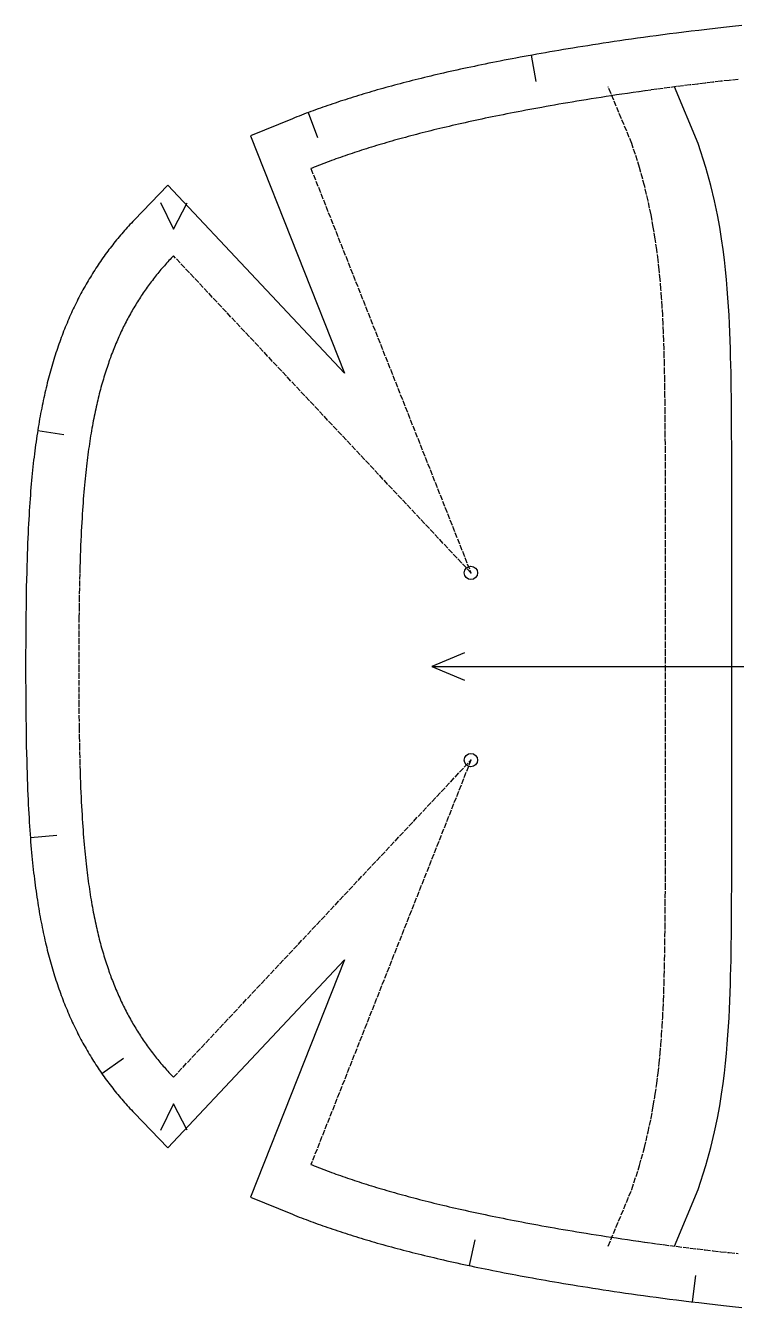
# Model space of a CAD drawing. Header units: millimetres. Extents: x 0 to 8058, y -22 to 1524.
# Drawn here: x 4514.7 to 4675.4, y 622.9 to 912.4 of the extents above; entities that cross this region are included whole.
import ezdxf

# ---------------------------------------------------------------- set-up
doc = ezdxf.new("R2010")
doc.units = ezdxf.units.MM
doc.linetypes.add('DASHED', pattern=[1.524, 1.27, -0.254])
for name, color, linetype in [('CUT', 7, 'Continuous'), ('DRILL', 4, 'Continuous'), ('GRAIN', 5, 'Continuous'), ('INTERNAL', 6, 'Continuous'), ('NOTCH', 1, 'Continuous'), ('SEW', 3, 'Continuous')]:
    doc.layers.add(name, color=color, linetype=linetype)

msp = doc.modelspace()

# ---------------------------------------------------------------- linework, layer by layer
at = {"layer": 'CUT'}
msp.add_lwpolyline([(4676.66, 912.36), (4674.54, 912.14), (4672.51, 911.93), (4670.57, 911.71), (4668.71, 911.5), (4666.91, 911.29), (4665.17, 911.09), (4663.5, 910.88), (4661.87, 910.68), (4660.29, 910.48), (4658.76, 910.28), (4657.27, 910.08), (4655.82, 909.89), (4654.4, 909.7), (4653.02, 909.5), (4651.66, 909.31), (4650.34, 909.12), (4649.05, 908.94), (4647.78, 908.75), (4646.54, 908.56), (4645.32, 908.38), (4644.13, 908.2), (4642.96, 908.02), (4641.8, 907.83), (4640.67, 907.65), (4639.56, 907.48), (4638.46, 907.3), (4637.38, 907.12), (4636.32, 906.94), (4635.28, 906.77), (4634.25, 906.59), (4633.23, 906.42), (4632.23, 906.24), (4631.24, 906.07), (4630.27, 905.9), (4629.31, 905.72), (4628.36, 905.55), (4627.42, 905.38), (4626.5, 905.21), (4625.58, 905.04), (4624.68, 904.87), (4623.79, 904.7), (4622.91, 904.53), (4622.03, 904.36), (4621.17, 904.19), (4620.32, 904.02), (4619.47, 903.85), (4618.64, 903.68), (4617.81, 903.51), (4616.99, 903.34), (4616.18, 903.17), (4615.38, 903), (4614.58, 902.83), (4613.8, 902.67), (4613.02, 902.5), (4612.24, 902.33), (4611.48, 902.16), (4610.72, 901.99), (4609.97, 901.82), (4609.22, 901.65), (4608.48, 901.48), (4607.75, 901.31), (4607.02, 901.14), (4606.3, 900.97), (4605.59, 900.8), (4604.88, 900.62), (4604.18, 900.45), (4603.48, 900.28), (4602.79, 900.11), (4602.1, 899.94), (4601.42, 899.76), (4600.74, 899.59), (4600.07, 899.42), (4599.41, 899.24), (4598.74, 899.07), (4598.09, 898.89), (4597.44, 898.72), (4596.79, 898.54), (4596.15, 898.36), (4595.51, 898.19), (4594.87, 898.01), (4594.24, 897.83), (4593.62, 897.65), (4593, 897.47), (4592.38, 897.29), (4591.77, 897.11), (4591.16, 896.93), (4590.56, 896.75), (4589.95, 896.56), (4589.36, 896.38), (4588.76, 896.2), (4588.17, 896.01), (4587.59, 895.83), (4587.01, 895.64), (4586.43, 895.45), (4585.85, 895.27), (4585.28, 895.08), (4584.71, 894.89), (4584.15, 894.7), (4583.59, 894.51), (4583.03, 894.32), (4582.47, 894.13), (4581.92, 893.93), (4581.37, 893.74), (4580.83, 893.54), (4580.28, 893.35), (4579.74, 893.15), (4579.21, 892.95), (4578.68, 892.76), (4578.15, 892.56), (4577.62, 892.36), (4577.09, 892.15), (4576.57, 891.95), (4576.05, 891.75), (4575.54, 891.54), (4575.03, 891.34), (4565.54, 887.51), (4586.79, 833.86), (4546.9, 876.35), (4539.28, 868.46), (4538.96, 868.12), (4538.64, 867.78), (4538.33, 867.45), (4538.01, 867.11), (4537.7, 866.76), (4537.4, 866.42), (4537.09, 866.07), (4536.79, 865.73), (4536.48, 865.38), (4536.18, 865.02), (4535.88, 864.67), (4535.59, 864.31), (4535.29, 863.96), (4535, 863.6), (4534.71, 863.24), (4534.43, 862.87), (4534.14, 862.51), (4533.86, 862.14), (4533.58, 861.77), (4533.3, 861.4), (4533.02, 861.02), (4532.74, 860.65), (4532.47, 860.27), (4532.2, 859.89), (4531.93, 859.51), (4531.67, 859.12), (4531.4, 858.74), (4531.14, 858.35), (4530.88, 857.96), (4530.62, 857.57), (4530.37, 857.17), (4530.11, 856.77), (4529.86, 856.38), (4529.61, 855.97), (4529.37, 855.57), (4529.12, 855.17), (4528.88, 854.76), (4528.64, 854.35), (4528.4, 853.94), (4528.17, 853.52), (4527.93, 853.1), (4527.7, 852.69), (4527.47, 852.26), (4527.24, 851.84), (4527.02, 851.42), (4526.8, 850.99), (4526.58, 850.56), (4526.36, 850.12), (4526.14, 849.69), (4525.93, 849.25), (4525.71, 848.81), (4525.5, 848.37), (4525.3, 847.92), (4525.09, 847.48), (4524.89, 847.03), (4524.69, 846.58), (4524.49, 846.12), (4524.29, 845.66), (4524.1, 845.2), (4523.9, 844.74), (4523.71, 844.28), (4523.52, 843.81), (4523.34, 843.34), (4523.15, 842.86), (4522.97, 842.39), (4522.79, 841.91), (4522.61, 841.43), (4522.44, 840.94), (4522.27, 840.45), (4522.09, 839.96), (4521.93, 839.47), (4521.76, 838.97), (4521.59, 838.47), (4521.43, 837.97), (4521.27, 837.46), (4521.11, 836.96), (4520.96, 836.44), (4520.8, 835.93), (4520.65, 835.41), (4520.5, 834.88), (4520.35, 834.36), (4520.2, 833.83), (4520.06, 833.29), (4519.92, 832.75), (4519.78, 832.21), (4519.64, 831.67), (4519.5, 831.12), (4519.37, 830.56), (4519.24, 830), (4519.11, 829.44), (4518.98, 828.87), (4518.85, 828.3), (4518.73, 827.72), (4518.61, 827.14), (4518.49, 826.56), (4518.37, 825.96), (4518.25, 825.37), (4518.14, 824.76), (4518.02, 824.16), (4517.91, 823.54), (4517.81, 822.92), (4517.7, 822.3), (4517.59, 821.67), (4517.49, 821.03), (4517.39, 820.38), (4517.29, 819.73), (4517.19, 819.07), (4517.1, 818.4), (4517, 817.73), (4516.91, 817.04), (4516.82, 816.35), (4516.73, 815.65), (4516.65, 814.94), (4516.56, 814.22), (4516.48, 813.49), (4516.4, 812.75), (4516.32, 812), (4516.24, 811.23), (4516.17, 810.46), (4516.09, 809.67), (4516.02, 808.86), (4515.95, 808.05), (4515.88, 807.21), (4515.82, 806.36), (4515.75, 805.5), (4515.69, 804.61), (4515.63, 803.7), (4515.57, 802.78), (4515.51, 801.82), (4515.45, 800.85), (4515.4, 799.84), (4515.34, 798.81), (4515.29, 797.74), (4515.24, 796.63), (4515.19, 795.48), (4515.15, 794.28), (4515.1, 793.03), (4515.06, 791.72), (4515.02, 790.33), (4514.98, 788.86), (4514.94, 787.27), (4514.9, 785.55), (4514.87, 783.65), (4514.83, 781.5), (4514.8, 778.95), (4514.77, 775.62), (4514.74, 767.63), (4514.77, 759.65), (4514.8, 756.32), (4514.83, 753.77), (4514.87, 751.61), (4514.9, 749.71), (4514.94, 747.99), (4514.98, 746.41), (4515.02, 744.94), (4515.06, 743.55), (4515.1, 742.24), (4515.15, 740.98), (4515.19, 739.79), (4515.24, 738.64), (4515.29, 737.53), (4515.34, 736.46), (4515.4, 735.43), (4515.45, 734.42), (4515.51, 733.44), (4515.57, 732.49), (4515.63, 731.56), (4515.69, 730.66), (4515.75, 729.77), (4515.82, 728.9), (4515.88, 728.05), (4515.95, 727.22), (4516.02, 726.4), (4516.09, 725.6), (4516.17, 724.81), (4516.24, 724.03), (4516.32, 723.27), (4516.4, 722.52), (4516.48, 721.78), (4516.56, 721.05), (4516.65, 720.33), (4516.73, 719.62), (4516.82, 718.92), (4516.91, 718.22), (4517, 717.54), (4517.1, 716.87), (4517.19, 716.2), (4517.29, 715.54), (4517.39, 714.89), (4517.49, 714.24), (4517.59, 713.6), (4517.7, 712.97), (4517.81, 712.34), (4517.91, 711.72), (4518.02, 711.11), (4518.14, 710.5), (4518.25, 709.9), (4518.37, 709.3), (4518.49, 708.71), (4518.61, 708.12), (4518.73, 707.54), (4518.85, 706.97), (4518.98, 706.39), (4519.11, 705.83), (4519.24, 705.26), (4519.37, 704.71), (4519.5, 704.15), (4519.64, 703.6), (4519.78, 703.06), (4519.92, 702.51), (4520.06, 701.98), (4520.2, 701.44), (4520.35, 700.91), (4520.5, 700.38), (4520.65, 699.86), (4520.8, 699.34), (4520.96, 698.82), (4521.11, 698.31), (4521.27, 697.8), (4521.43, 697.3), (4521.59, 696.79), (4521.76, 696.29), (4521.93, 695.8), (4522.09, 695.3), (4522.27, 694.81), (4522.44, 694.32), (4522.61, 693.84), (4522.79, 693.36), (4522.97, 692.88), (4523.15, 692.4), (4523.34, 691.93), (4523.52, 691.46), (4523.71, 690.99), (4523.9, 690.53), (4524.1, 690.06), (4524.29, 689.6), (4524.49, 689.15), (4524.69, 688.69), (4524.89, 688.24), (4525.09, 687.79), (4525.3, 687.34), (4525.5, 686.9), (4525.71, 686.46), (4525.93, 686.02), (4526.14, 685.58), (4526.36, 685.14), (4526.58, 684.71), (4526.8, 684.28), (4527.02, 683.85), (4527.24, 683.43), (4527.47, 683), (4527.7, 682.58), (4527.93, 682.16), (4528.17, 681.75), (4528.4, 681.33), (4528.64, 680.92), (4528.88, 680.51), (4529.12, 680.1), (4529.37, 679.7), (4529.61, 679.29), (4529.86, 678.89), (4530.11, 678.49), (4530.37, 678.1), (4530.62, 677.7), (4530.88, 677.31), (4531.14, 676.92), (4531.4, 676.53), (4531.67, 676.14), (4531.93, 675.76), (4532.2, 675.38), (4532.47, 675), (4532.74, 674.62), (4533.02, 674.24), (4533.3, 673.87), (4533.58, 673.5), (4533.86, 673.13), (4534.14, 672.76), (4534.43, 672.39), (4534.71, 672.03), (4535, 671.67), (4535.29, 671.31), (4535.59, 670.95), (4535.88, 670.6), (4536.18, 670.24), (4536.48, 669.89), (4536.79, 669.54), (4537.09, 669.19), (4537.4, 668.85), (4537.7, 668.5), (4538.01, 668.16), (4538.33, 667.82), (4538.64, 667.48), (4538.96, 667.15), (4539.28, 666.81), (4546.9, 658.91), (4586.79, 701.41), (4565.54, 647.76), (4575.03, 643.93), (4575.54, 643.72), (4576.05, 643.52), (4576.57, 643.31), (4577.09, 643.11), (4577.62, 642.91), (4578.15, 642.71), (4578.68, 642.51), (4579.21, 642.31), (4579.74, 642.12), (4580.28, 641.92), (4580.83, 641.72), (4581.37, 641.53), (4581.92, 641.33), (4582.47, 641.14), (4583.03, 640.95), (4583.59, 640.76), (4584.15, 640.57), (4584.71, 640.38), (4585.28, 640.19), (4585.85, 640), (4586.43, 639.81), (4587.01, 639.63), (4587.59, 639.44), (4588.17, 639.25), (4588.76, 639.07), (4589.36, 638.89), (4589.95, 638.7), (4590.56, 638.52), (4591.16, 638.34), (4591.77, 638.16), (4592.38, 637.98), (4593, 637.8), (4593.62, 637.62), (4594.24, 637.44), (4594.87, 637.26), (4595.51, 637.08), (4596.15, 636.9), (4596.79, 636.73), (4597.44, 636.55), (4598.09, 636.38), (4598.74, 636.2), (4599.41, 636.03), (4600.07, 635.85), (4600.74, 635.68), (4601.42, 635.5), (4602.1, 635.33), (4602.79, 635.16), (4603.48, 634.99), (4604.18, 634.81), (4604.88, 634.64), (4605.59, 634.47), (4606.3, 634.3), (4607.02, 634.13), (4607.75, 633.96), (4608.48, 633.79), (4609.22, 633.62), (4609.97, 633.45), (4610.72, 633.28), (4611.48, 633.11), (4612.24, 632.94), (4613.02, 632.77), (4613.8, 632.6), (4614.58, 632.43), (4615.38, 632.26), (4616.18, 632.09), (4616.99, 631.93), (4617.81, 631.76), (4618.64, 631.59), (4619.47, 631.42), (4620.32, 631.25), (4621.17, 631.08), (4622.03, 630.91), (4622.91, 630.74), (4623.79, 630.57), (4624.68, 630.4), (4625.58, 630.23), (4626.5, 630.06), (4627.42, 629.89), (4628.36, 629.71), (4629.31, 629.54), (4630.27, 629.37), (4631.24, 629.2), (4632.23, 629.02), (4633.23, 628.85), (4634.25, 628.68), (4635.28, 628.5), (4636.32, 628.32), (4637.38, 628.15), (4638.46, 627.97), (4639.56, 627.79), (4640.67, 627.61), (4641.8, 627.43), (4642.96, 627.25), (4644.13, 627.07), (4645.32, 626.89), (4646.54, 626.7), (4647.78, 626.52), (4649.05, 626.33), (4650.34, 626.14), (4651.66, 625.95), (4653.02, 625.76), (4654.4, 625.57), (4655.82, 625.38), (4657.27, 625.18), (4658.76, 624.99), (4660.29, 624.79), (4661.87, 624.59), (4663.5, 624.38), (4665.17, 624.18), (4666.91, 623.97), (4668.71, 623.76), (4670.57, 623.55), (4672.51, 623.34), (4674.54, 623.12), (4676.66, 622.9)], dxfattribs=at)
at = {"layer": 'DRILL'}
for centre in [(4615.4, 788.77), (4615.4, 746.5)]:
    msp.add_circle(centre, 1.5, dxfattribs=at)
for p in [(4615.4, 788.77), (4615.4, 746.5)]:
    msp.add_point(p, dxfattribs=at)
at = {"layer": 'GRAIN'}
for points in [[(4613.96, 770.75), (4606.59, 767.63), (4613.96, 764.52)], [(4606.59, 767.63), (4846.15, 767.63)]]:
    msp.add_lwpolyline(points, dxfattribs=at)
at = {"layer": 'INTERNAL', "linetype": 'CONTINUOUS'}
msp.add_lwpolyline([(4661.42, 636.74), (4666.78, 649.56), (4668.49, 654.91), (4669.62, 659.02), (4670.45, 662.51), (4671.1, 665.6), (4671.62, 668.42), (4672.05, 671.03), (4672.4, 673.49), (4672.7, 675.82), (4672.95, 678.06), (4673.16, 680.22), (4673.34, 682.31), (4673.49, 684.35), (4673.62, 686.34), (4673.74, 688.3), (4673.83, 690.23), (4673.92, 692.12), (4673.99, 694), (4674.05, 695.86), (4674.1, 697.7), (4674.14, 699.53), (4674.18, 701.34), (4674.21, 703.15), (4674.24, 704.95), (4674.26, 706.74), (4674.28, 708.53), (4674.3, 710.31), (4674.31, 712.09), (4674.32, 713.86), (4674.33, 715.64), (4674.34, 717.41), (4674.35, 719.17), (4674.35, 720.94), (4674.36, 722.71), (4674.36, 724.47), (4674.36, 726.24), (4674.36, 728), (4674.37, 729.76), (4674.37, 731.52), (4674.37, 733.29), (4674.37, 735.05), (4674.37, 736.81), (4674.37, 738.57), (4674.37, 740.33), (4674.37, 742.09), (4674.37, 743.86), (4674.37, 745.62), (4674.37, 747.38), (4674.37, 749.14), (4674.37, 750.9), (4674.37, 752.66), (4674.37, 754.42), (4674.37, 756.19), (4674.37, 757.95), (4674.37, 759.71), (4674.37, 761.47), (4674.37, 763.23), (4674.37, 764.99), (4674.37, 766.75), (4674.37, 768.51), (4674.37, 770.28), (4674.37, 772.04), (4674.37, 773.8), (4674.37, 775.56), (4674.37, 777.32), (4674.37, 779.08), (4674.37, 780.84), (4674.37, 782.6), (4674.37, 784.37), (4674.37, 786.13), (4674.37, 787.89), (4674.37, 789.65), (4674.37, 791.41), (4674.37, 793.17), (4674.37, 794.93), (4674.37, 796.7), (4674.37, 798.46), (4674.37, 800.22), (4674.37, 801.98), (4674.37, 803.74), (4674.37, 805.51), (4674.36, 807.27), (4674.36, 809.03), (4674.36, 810.8), (4674.36, 812.56), (4674.35, 814.33), (4674.35, 816.09), (4674.34, 817.86), (4674.33, 819.63), (4674.32, 821.4), (4674.31, 823.18), (4674.3, 824.96), (4674.28, 826.74), (4674.26, 828.52), (4674.24, 830.32), (4674.21, 832.12), (4674.18, 833.92), (4674.14, 835.74), (4674.1, 837.57), (4674.05, 839.41), (4673.99, 841.27), (4673.92, 843.14), (4673.83, 845.04), (4673.74, 846.97), (4673.62, 848.92), (4673.49, 850.92), (4673.34, 852.96), (4673.16, 855.05), (4672.95, 857.21), (4672.7, 859.45), (4672.4, 861.78), (4672.05, 864.24), (4671.62, 866.85), (4671.1, 869.67), (4670.45, 872.76), (4669.62, 876.24), (4668.49, 880.36), (4666.78, 885.71), (4661.42, 898.53)], dxfattribs=at)
at = {"layer": 'NOTCH'}
for points in [[(4629.02, 905.67), (4630.09, 899.77)], [(4578.57, 892.72), (4580.68, 887.1)], [(4545.22, 872.4), (4548.2, 866.39), (4551.22, 872.37)], [(4517.48, 820.93), (4523.4, 819.99)], [(4515.81, 729.05), (4521.79, 729.51)], [(4531.95, 675.73), (4536.87, 679.17)], [(4551.23, 662.9), (4548.2, 668.88), (4545.23, 662.86)], [(4615.09, 632.33), (4616.33, 638.19)], [(4665.49, 624.14), (4666.2, 630.1)]]:
    msp.add_lwpolyline(points, dxfattribs=at)
at = {"layer": 'SEW', "linetype": 'DASHED'}
for points in [[(4675.79, 900.21), (4673.8, 900), (4671.9, 899.79), (4670.07, 899.58), (4668.31, 899.38), (4666.61, 899.17), (4664.96, 898.97), (4663.37, 898.77), (4661.82, 898.58), (4660.32, 898.38), (4658.85, 898.19), (4657.43, 898), (4656.04, 897.81), (4654.68, 897.62), (4653.35, 897.43), (4652.05, 897.25), (4650.79, 897.06), (4649.54, 896.88), (4648.32, 896.7), (4647.13, 896.52), (4645.96, 896.34), (4644.81, 896.16), (4643.68, 895.98), (4642.57, 895.81), (4641.47, 895.63), (4640.4, 895.45), (4639.34, 895.28), (4638.3, 895.11), (4637.28, 894.94), (4636.27, 894.76), (4635.28, 894.59), (4634.3, 894.42), (4633.33, 894.25), (4632.38, 894.08), (4631.44, 893.91), (4630.51, 893.75), (4629.6, 893.58), (4628.69, 893.41), (4627.8, 893.24), (4626.92, 893.08), (4626.05, 892.91), (4625.19, 892.75), (4624.34, 892.58), (4623.5, 892.42), (4622.67, 892.25), (4621.84, 892.09), (4621.03, 891.92), (4620.23, 891.76), (4619.43, 891.59), (4618.64, 891.43), (4617.86, 891.26), (4617.09, 891.1), (4616.33, 890.94), (4615.57, 890.77), (4614.82, 890.61), (4614.08, 890.44), (4613.35, 890.28), (4612.62, 890.12), (4611.9, 889.95), (4611.19, 889.79), (4610.48, 889.62), (4609.78, 889.46), (4609.08, 889.29), (4608.4, 889.13), (4607.71, 888.96), (4607.04, 888.8), (4606.37, 888.63), (4605.7, 888.47), (4605.04, 888.3), (4604.39, 888.14), (4603.74, 887.97), (4603.1, 887.8), (4602.46, 887.64), (4601.82, 887.47), (4601.2, 887.3), (4600.57, 887.13), (4599.96, 886.97), (4599.34, 886.8), (4598.73, 886.63), (4598.13, 886.46), (4597.53, 886.29), (4596.94, 886.12), (4596.35, 885.95), (4595.76, 885.78), (4595.18, 885.61), (4594.6, 885.43), (4594.03, 885.26), (4593.46, 885.09), (4592.89, 884.91), (4592.33, 884.74), (4591.78, 884.57), (4591.22, 884.39), (4590.67, 884.22), (4590.13, 884.04), (4589.59, 883.86), (4589.05, 883.69), (4588.52, 883.51), (4587.99, 883.33), (4587.46, 883.15), (4586.94, 882.97), (4586.42, 882.79), (4585.9, 882.61), (4585.39, 882.43), (4584.88, 882.25), (4584.38, 882.07), (4583.87, 881.88), (4583.38, 881.7), (4582.88, 881.52), (4582.39, 881.33), (4581.9, 881.14), (4581.41, 880.96), (4580.93, 880.77), (4580.45, 880.58), (4579.97, 880.39), (4579.5, 880.21), (4579.23, 880.1), (4615.4, 788.77), (4548.17, 860.39), (4547.94, 860.15), (4547.67, 859.87), (4547.4, 859.58), (4547.14, 859.3), (4546.87, 859.01), (4546.61, 858.72), (4546.35, 858.44), (4546.1, 858.14), (4545.84, 857.85), (4545.59, 857.56), (4545.34, 857.26), (4545.09, 856.97), (4544.84, 856.67), (4544.59, 856.37), (4544.35, 856.07), (4544.1, 855.76), (4543.86, 855.46), (4543.62, 855.15), (4543.39, 854.84), (4543.15, 854.53), (4542.92, 854.22), (4542.68, 853.91), (4542.45, 853.6), (4542.23, 853.28), (4542, 852.96), (4541.77, 852.64), (4541.55, 852.32), (4541.33, 851.99), (4541.11, 851.67), (4540.89, 851.34), (4540.68, 851.01), (4540.46, 850.68), (4540.25, 850.35), (4540.04, 850.01), (4539.83, 849.68), (4539.62, 849.34), (4539.42, 849), (4539.21, 848.66), (4539.01, 848.31), (4538.81, 847.96), (4538.61, 847.62), (4538.42, 847.26), (4538.22, 846.91), (4538.03, 846.56), (4537.83, 846.2), (4537.64, 845.84), (4537.46, 845.48), (4537.27, 845.11), (4537.08, 844.75), (4536.9, 844.38), (4536.72, 844.01), (4536.54, 843.63), (4536.36, 843.26), (4536.18, 842.88), (4536.01, 842.5), (4535.84, 842.12), (4535.66, 841.73), (4535.49, 841.34), (4535.33, 840.95), (4535.16, 840.56), (4534.99, 840.16), (4534.83, 839.76), (4534.67, 839.36), (4534.51, 838.96), (4534.35, 838.55), (4534.19, 838.14), (4534.04, 837.73), (4533.89, 837.31), (4533.73, 836.89), (4533.58, 836.47), (4533.44, 836.04), (4533.29, 835.61), (4533.14, 835.18), (4533, 834.75), (4532.86, 834.31), (4532.72, 833.87), (4532.58, 833.42), (4532.44, 832.97), (4532.31, 832.52), (4532.17, 832.06), (4532.04, 831.6), (4531.91, 831.14), (4531.78, 830.67), (4531.65, 830.2), (4531.53, 829.72), (4531.4, 829.24), (4531.28, 828.75), (4531.16, 828.26), (4531.04, 827.77), (4530.92, 827.27), (4530.81, 826.77), (4530.69, 826.26), (4530.58, 825.75), (4530.47, 825.23), (4530.36, 824.7), (4530.25, 824.18), (4530.14, 823.64), (4530.04, 823.1), (4529.93, 822.55), (4529.83, 822), (4529.73, 821.44), (4529.63, 820.88), (4529.53, 820.31), (4529.44, 819.73), (4529.34, 819.14), (4529.25, 818.55), (4529.16, 817.95), (4529.07, 817.34), (4528.98, 816.73), (4528.89, 816.1), (4528.81, 815.47), (4528.73, 814.83), (4528.64, 814.18), (4528.56, 813.52), (4528.48, 812.84), (4528.41, 812.16), (4528.33, 811.47), (4528.26, 810.76), (4528.19, 810.05), (4528.11, 809.32), (4528.04, 808.57), (4527.98, 807.81), (4527.91, 807.04), (4527.85, 806.25), (4527.78, 805.44), (4527.72, 804.62), (4527.66, 803.78), (4527.6, 802.91), (4527.54, 802.02), (4527.49, 801.11), (4527.43, 800.17), (4527.38, 799.21), (4527.33, 798.21), (4527.28, 797.18), (4527.23, 796.11), (4527.18, 794.99), (4527.14, 793.83), (4527.1, 792.62), (4527.05, 791.34), (4527.01, 789.99), (4526.97, 788.55), (4526.94, 787), (4526.9, 785.31), (4526.86, 783.45), (4526.83, 781.33), (4526.8, 778.82), (4526.77, 775.54), (4526.74, 767.63), (4526.77, 759.72), (4526.8, 756.45), (4526.83, 753.94), (4526.86, 751.82), (4526.9, 749.95), (4526.94, 748.27), (4526.97, 746.72), (4527.01, 745.28), (4527.05, 743.93), (4527.1, 742.65), (4527.14, 741.43), (4527.18, 740.27), (4527.23, 739.16), (4527.28, 738.09), (4527.33, 737.06), (4527.38, 736.06), (4527.43, 735.09), (4527.49, 734.16), (4527.54, 733.24), (4527.6, 732.36), (4527.66, 731.49), (4527.72, 730.65), (4527.78, 729.82), (4527.85, 729.02), (4527.91, 728.23), (4527.98, 727.45), (4528.04, 726.69), (4528.11, 725.95), (4528.19, 725.22), (4528.26, 724.5), (4528.33, 723.8), (4528.41, 723.1), (4528.48, 722.42), (4528.56, 721.75), (4528.64, 721.09), (4528.73, 720.44), (4528.81, 719.8), (4528.89, 719.16), (4528.98, 718.54), (4529.07, 717.92), (4529.16, 717.32), (4529.25, 716.72), (4529.34, 716.12), (4529.44, 715.54), (4529.53, 714.96), (4529.63, 714.39), (4529.73, 713.82), (4529.83, 713.26), (4529.93, 712.71), (4530.04, 712.17), (4530.14, 711.63), (4530.25, 711.09), (4530.36, 710.56), (4530.47, 710.04), (4530.58, 709.52), (4530.69, 709.01), (4530.81, 708.5), (4530.92, 708), (4531.04, 707.5), (4531.16, 707), (4531.28, 706.51), (4531.4, 706.03), (4531.53, 705.55), (4531.65, 705.07), (4531.78, 704.6), (4531.91, 704.13), (4532.04, 703.67), (4532.17, 703.21), (4532.31, 702.75), (4532.44, 702.3), (4532.58, 701.85), (4532.72, 701.4), (4532.86, 700.96), (4533, 700.52), (4533.14, 700.09), (4533.29, 699.65), (4533.44, 699.22), (4533.58, 698.8), (4533.73, 698.38), (4533.89, 697.96), (4534.04, 697.54), (4534.19, 697.13), (4534.35, 696.72), (4534.51, 696.31), (4534.67, 695.91), (4534.83, 695.5), (4534.99, 695.11), (4535.16, 694.71), (4535.33, 694.32), (4535.49, 693.92), (4535.66, 693.54), (4535.84, 693.15), (4536.01, 692.77), (4536.18, 692.39), (4536.36, 692.01), (4536.54, 691.63), (4536.72, 691.26), (4536.9, 690.89), (4537.08, 690.52), (4537.27, 690.15), (4537.46, 689.79), (4537.64, 689.43), (4537.83, 689.07), (4538.03, 688.71), (4538.22, 688.36), (4538.42, 688), (4538.61, 687.65), (4538.81, 687.3), (4539.01, 686.96), (4539.21, 686.61), (4539.42, 686.27), (4539.62, 685.93), (4539.83, 685.59), (4540.04, 685.25), (4540.25, 684.92), (4540.46, 684.58), (4540.68, 684.25), (4540.89, 683.92), (4541.11, 683.6), (4541.33, 683.27), (4541.55, 682.95), (4541.77, 682.63), (4542, 682.31), (4542.23, 681.99), (4542.45, 681.67), (4542.68, 681.36), (4542.92, 681.04), (4543.15, 680.73), (4543.39, 680.42), (4543.62, 680.11), (4543.86, 679.81), (4544.1, 679.5), (4544.35, 679.2), (4544.59, 678.9), (4544.84, 678.6), (4545.09, 678.3), (4545.34, 678), (4545.59, 677.71), (4545.84, 677.41), (4546.1, 677.12), (4546.35, 676.83), (4546.61, 676.54), (4546.87, 676.25), (4547.14, 675.97), (4547.4, 675.68), (4547.67, 675.4), (4547.94, 675.12), (4548.17, 674.88), (4615.4, 746.5), (4579.23, 655.17), (4579.5, 655.06), (4579.97, 654.87), (4580.45, 654.68), (4580.93, 654.5), (4581.41, 654.31), (4581.9, 654.12), (4582.39, 653.94), (4582.88, 653.75), (4583.38, 653.57), (4583.87, 653.38), (4584.38, 653.2), (4584.88, 653.02), (4585.39, 652.84), (4585.9, 652.65), (4586.42, 652.47), (4586.94, 652.29), (4587.46, 652.11), (4587.99, 651.94), (4588.52, 651.76), (4589.05, 651.58), (4589.59, 651.4), (4590.13, 651.23), (4590.67, 651.05), (4591.22, 650.88), (4591.78, 650.7), (4592.33, 650.53), (4592.89, 650.35), (4593.46, 650.18), (4594.03, 650.01), (4594.6, 649.83), (4595.18, 649.66), (4595.76, 649.49), (4596.35, 649.32), (4596.94, 649.15), (4597.53, 648.98), (4598.13, 648.81), (4598.73, 648.64), (4599.34, 648.47), (4599.96, 648.3), (4600.57, 648.13), (4601.2, 647.97), (4601.82, 647.8), (4602.46, 647.63), (4603.1, 647.46), (4603.74, 647.3), (4604.39, 647.13), (4605.04, 646.97), (4605.7, 646.8), (4606.37, 646.63), (4607.04, 646.47), (4607.71, 646.3), (4608.4, 646.14), (4609.08, 645.97), (4609.78, 645.81), (4610.48, 645.64), (4611.19, 645.48), (4611.9, 645.32), (4612.62, 645.15), (4613.35, 644.99), (4614.08, 644.82), (4614.82, 644.66), (4615.57, 644.5), (4616.33, 644.33), (4617.09, 644.17), (4617.86, 644), (4618.64, 643.84), (4619.43, 643.67), (4620.23, 643.51), (4621.03, 643.35), (4621.84, 643.18), (4622.67, 643.02), (4623.5, 642.85), (4624.34, 642.69), (4625.19, 642.52), (4626.05, 642.35), (4626.92, 642.19), (4627.8, 642.02), (4628.69, 641.86), (4629.6, 641.69), (4630.51, 641.52), (4631.44, 641.35), (4632.38, 641.18), (4633.33, 641.01), (4634.3, 640.84), (4635.28, 640.67), (4636.27, 640.5), (4637.28, 640.33), (4638.3, 640.16), (4639.34, 639.99), (4640.4, 639.81), (4641.47, 639.64), (4642.57, 639.46), (4643.68, 639.29), (4644.81, 639.11), (4645.96, 638.93), (4647.13, 638.75), (4648.32, 638.57), (4649.54, 638.39), (4650.79, 638.2), (4652.05, 638.02), (4653.35, 637.83), (4654.68, 637.65), (4656.04, 637.46), (4657.43, 637.27), (4658.85, 637.08), (4660.32, 636.88), (4661.82, 636.69), (4663.37, 636.49), (4664.96, 636.29), (4666.61, 636.09), (4668.31, 635.89), (4670.07, 635.69), (4671.9, 635.48), (4673.8, 635.27), (4675.79, 635.06)], [(4646.42, 636.74), (4651.78, 649.56), (4653.49, 654.91), (4654.62, 659.02), (4655.45, 662.51), (4656.1, 665.6), (4656.62, 668.42), (4657.05, 671.03), (4657.4, 673.49), (4657.7, 675.82), (4657.95, 678.06), (4658.16, 680.22), (4658.34, 682.31), (4658.49, 684.35), (4658.62, 686.34), (4658.74, 688.3), (4658.83, 690.23), (4658.92, 692.12), (4658.99, 694), (4659.05, 695.86), (4659.1, 697.7), (4659.14, 699.53), (4659.18, 701.34), (4659.21, 703.15), (4659.24, 704.95), (4659.26, 706.74), (4659.28, 708.53), (4659.3, 710.31), (4659.31, 712.09), (4659.32, 713.86), (4659.33, 715.64), (4659.34, 717.41), (4659.35, 719.17), (4659.35, 720.94), (4659.36, 722.71), (4659.36, 724.47), (4659.36, 726.24), (4659.36, 728), (4659.37, 729.76), (4659.37, 731.52), (4659.37, 733.29), (4659.37, 735.05), (4659.37, 736.81), (4659.37, 738.57), (4659.37, 740.33), (4659.37, 742.09), (4659.37, 743.86), (4659.37, 745.62), (4659.37, 747.38), (4659.37, 749.14), (4659.37, 750.9), (4659.37, 752.66), (4659.37, 754.42), (4659.37, 756.19), (4659.37, 757.95), (4659.37, 759.71), (4659.37, 761.47), (4659.37, 763.23), (4659.37, 764.99), (4659.37, 766.75), (4659.37, 768.51), (4659.37, 770.28), (4659.37, 772.04), (4659.37, 773.8), (4659.37, 775.56), (4659.37, 777.32), (4659.37, 779.08), (4659.37, 780.84), (4659.37, 782.6), (4659.37, 784.37), (4659.37, 786.13), (4659.37, 787.89), (4659.37, 789.65), (4659.37, 791.41), (4659.37, 793.17), (4659.37, 794.93), (4659.37, 796.7), (4659.37, 798.46), (4659.37, 800.22), (4659.37, 801.98), (4659.37, 803.74), (4659.37, 805.51), (4659.36, 807.27), (4659.36, 809.03), (4659.36, 810.8), (4659.36, 812.56), (4659.35, 814.33), (4659.35, 816.09), (4659.34, 817.86), (4659.33, 819.63), (4659.32, 821.4), (4659.31, 823.18), (4659.3, 824.96), (4659.28, 826.74), (4659.26, 828.52), (4659.24, 830.32), (4659.21, 832.12), (4659.18, 833.92), (4659.14, 835.74), (4659.1, 837.57), (4659.05, 839.41), (4658.99, 841.27), (4658.92, 843.14), (4658.83, 845.04), (4658.74, 846.97), (4658.62, 848.92), (4658.49, 850.92), (4658.34, 852.96), (4658.16, 855.05), (4657.95, 857.21), (4657.7, 859.45), (4657.4, 861.78), (4657.05, 864.24), (4656.62, 866.85), (4656.1, 869.67), (4655.45, 872.76), (4654.62, 876.24), (4653.49, 880.36), (4651.78, 885.71), (4646.42, 898.53)]]:
    msp.add_lwpolyline(points, dxfattribs=at)

doc.saveas('drawing.dxf')
